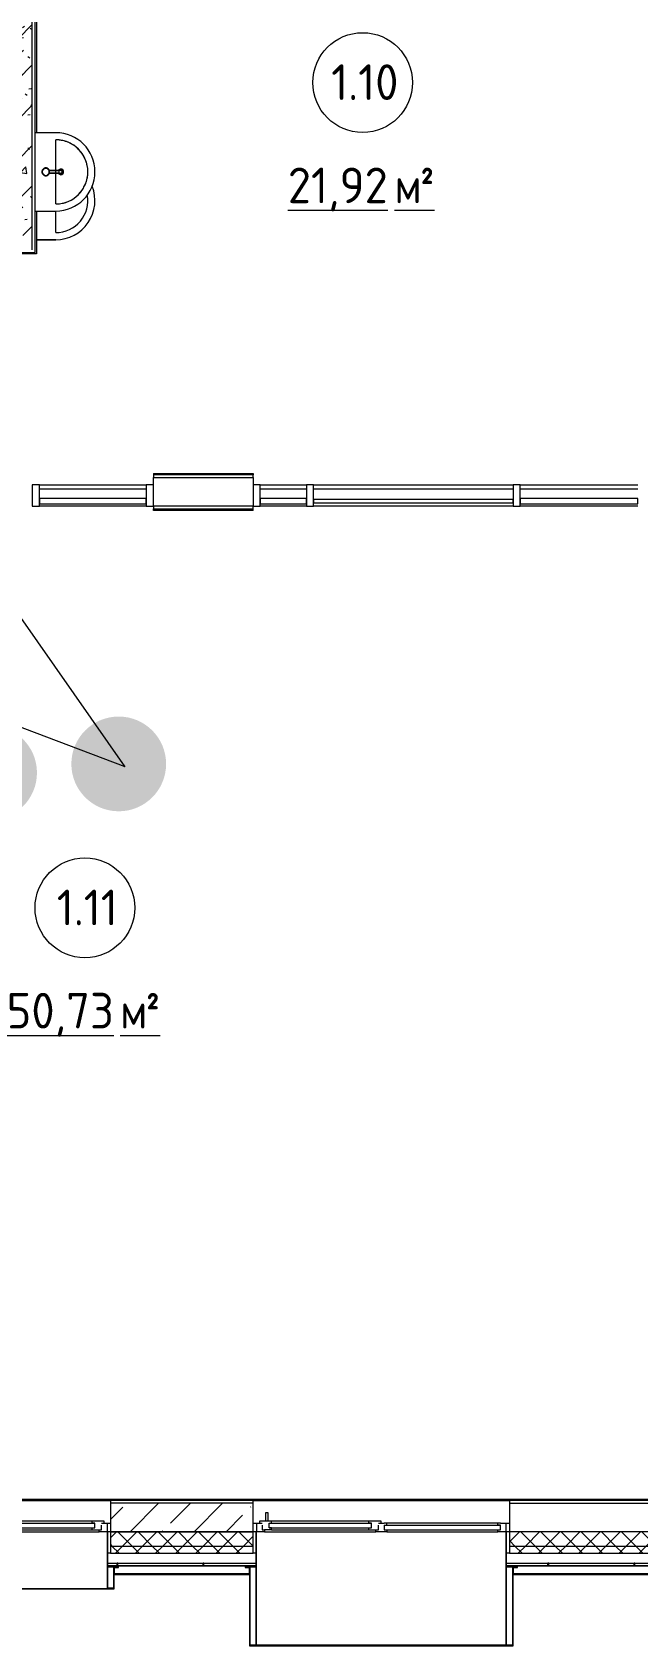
# Model space of a CAD drawing. Header units: millimetres. Extents: x -584918 to 2941280, y 3000189 to 4229862.
# Drawn here: x 190182 to 194432, y 3650131 to 3661457 of the extents above; entities that cross this region are included whole.
import ezdxf

# ---------------------------------------------------------------- set-up
doc = ezdxf.new("R2010")
doc.units = ezdxf.units.MM
for name, color, linetype, lineweight in [('_ Окна', 7, 'Continuous', 0), ('Витраж', 7, 'Continuous', 0), ('Марки помещений', 7, 'Continuous', 0), ('Обобщенные модели', 7, 'Continuous', 0), ('Окна', 7, 'Continuous', 0), ('Панели витража', 7, 'Continuous', 0), ('Перекрытие', 7, 'Continuous', 0), ('Сантехника', 7, 'Continuous', 0), ('Стены', 7, 'Continuous', 0), ('Стены внутренние', 7, 'Continuous', 0), ('Стены наружные', 7, 'Continuous', 0), ('Стены несущие', 7, 'Continuous', 0), ('Стены отделка', 7, 'Continuous', 0), ('Стены перегородки', 7, 'Continuous', 0), ('Стены штриховка', 7, 'Continuous', 0), ('экспертиза ДУ', 1, 'Continuous', 0), ('экспертиза ДУ пояснения', 6, 'Continuous', 0), ('экспертиза условные обозначения', 1, 'Continuous', 0)]:
    doc.layers.add(name, color=color, linetype=linetype, lineweight=lineweight)
doc.styles.add('GOST Common_2', font='', dxfattribs={"height": 500})
doc.styles.add('GOST Common_3', font='', dxfattribs={"width": 0.9, "height": 500})
doc.styles.get('GOST Common_2').set_extended_font_data('GOST Common')
doc.styles.get('GOST Common_3').set_extended_font_data('GOST Common')
pattern_1 = [(45, (192051.36, 3643581.3), (-235.732, 235.732), []), (45, (192208.5, 3643581.3), (-235.732, 235.732), [])]
pattern_2 = [(45, (192051.36, 3643581.32), (-70.7107, 70.7107), []), (135, (192051.36, 3643581.32), (-70.7107, -70.7107), [])]

# ---------------------------------------------------------------- blocks, each defined once
blk = doc.blocks.new('ADSK_Умывальник_Полукруглый_Керамический_ГОСТ30493-96 - 2-ой величины-1137962-АР Этаж 01')
at = {"layer": 'Сантехника', "color": 9, "true_color": 0xe1b7aa}
for p, q in [((-1704, 17171), (-1849, 17171)), ((-1704, 16906), (-1704, 17121)), ((-1704, 16671), (-1704, 16886)), ((-1849, 16621), (-1704, 16621))]:
    blk.add_line(p, q, dxfattribs=at)
at = {"layer": 'Сантехника', "color": 9, "true_color": 0xe1b7aa, "flags": 128}
blk.add_lwpolyline([(-1704, 16671), (-1695, 16671), (-1686, 16671), (-1677, 16672), (-1668, 16673), (-1659, 16675), (-1651, 16677), (-1642, 16679), (-1633, 16682), (-1625, 16685), (-1616, 16688), (-1608, 16692), (-1600, 16696), (-1592, 16700), (-1585, 16705), (-1577, 16710), (-1570, 16715), (-1563, 16721), (-1556, 16726), (-1549, 16733), (-1543, 16739), (-1537, 16745), (-1531, 16752), (-1525, 16759), (-1520, 16767), (-1515, 16774), (-1510, 16782), (-1506, 16790), (-1502, 16798), (-1498, 16806), (-1494, 16814), (-1491, 16823), (-1489, 16831), (-1486, 16840), (-1484, 16849), (-1482, 16857), (-1481, 16866), (-1480, 16875), (-1479, 16884), (-1479, 16893), (-1479, 16902), (-1480, 16911), (-1480, 16920), (-1482, 16929), (-1483, 16938), (-1485, 16947), (-1487, 16955), (-1490, 16964), (-1493, 16973), (-1496, 16981), (-1500, 16989), (-1503, 16997), (-1508, 17005), (-1512, 17013), (-1517, 17021), (-1522, 17028), (-1528, 17035), (-1533, 17042), (-1539, 17049), (-1546, 17055), (-1552, 17062), (-1559, 17067), (-1566, 17073), (-1573, 17079), (-1580, 17084), (-1588, 17088), (-1596, 17093), (-1604, 17097), (-1612, 17101), (-1620, 17104), (-1629, 17108), (-1637, 17110), (-1646, 17113), (-1655, 17115), (-1663, 17117), (-1672, 17118), (-1681, 17119), (-1690, 17120), (-1699, 17121), (-1704, 17121)], dxfattribs=at)
at = {"layer": 'Сантехника', "color": 9, "true_color": 0xe1b7aa}
for centre, radius, start, end in [((-1704, 16896), 275, 270, 90), ((-1704, 16896), 225, 270, 90), ((-1669, 16896), 20, 90, 150), ((-1669, 16896), 20, 210, 270), ((-1669, 16896), 20, 270, 90)]:
    blk.add_arc(centre, radius, start, end, dxfattribs=at)
blk = doc.blocks.new('ADSK_Смеситель_ГОСТ25809-96 - Для умывальника_Однорукояточный-V130-АР Этаж 01')
at = {"layer": 'Сантехника', "color": 253, "true_color": 0xaaaaaa}
for p, q in [((-1704, 16902), (-1750, 16902)), ((-1750, 16890), (-1704, 16890)), ((-1691, 16906), (-1749, 16906)), ((-1749, 16886), (-1691, 16886)), ((-1683, 16902), (-1704, 16902)), ((-1704, 16891), (-1704, 16901)), ((-1704, 16890), (-1683, 16890)), ((-1668, 16906), (-1691, 16906)), ((-1691, 16886), (-1668, 16886)), ((-1683, 16901), (-1683, 16902)), ((-1683, 16902), (-1683, 16901)), ((-1683, 16901), (-1683, 16891)), ((-1683, 16891), (-1683, 16890)), ((-1683, 16890), (-1683, 16891)), ((-1664, 16906), (-1668, 16906)), ((-1668, 16886), (-1664, 16886))]:
    blk.add_line(p, q, dxfattribs=at)
for radius, start, end in [(27.5, 90, 270), (27.5, 173.3116, 186.6875), (27.5, 135, 168.0226), (27.5, 191.9767, 225), (24.5, 90, 270), (27.5, 113.3113, 126.6872), (27.5, 90, 108.0223), (27.5, 71.9777, 90), (27.5, 11.0769, 90), (24.5, 270, 90), (27.5, 270, 348.9224), (27.5, 53.3128, 66.6887), (27.5, 32.4658, 45), (27.5, 315, 327.5342), (27.5, 11.9774, 30), (24.5, 10.2298, 15), (24.5, 10.2298, 15), (24.5, 345, 349.7702), (24.5, 345, 349.7702), (27.5, 330, 348.0233), (27.5, 233.3119, 246.6878), (27.5, 251.9769, 270), (27.5, 270, 288.0231), (27.5, 293.3122, 306.6881)]:
    blk.add_arc((-1774, 16896), radius, start, end, dxfattribs=at)
for start_param, end_param in [(4.712389, 6.222276), (3.202502, 4.712389)]:
    blk.add_ellipse((-1664, 16896), major_axis=(0, 10), ratio=0.965926, start_param=start_param, end_param=end_param, dxfattribs=at)
for points, knots in [([(-1750, 16900), (-1750, 16900), (-1750, 16901), (-1750, 16901), (-1750, 16902), (-1750, 16902), (-1751, 16902)], [0.13888889, 0.13888889, 0.13888889, 0.13888889, 0.16666667, 0.19444444, 0.20833333, 0.22222222, 0.22222222, 0.22222222, 0.22222222]), ([(-1751, 16889), (-1751, 16889), (-1750, 16889), (-1750, 16890), (-1750, 16890), (-1750, 16891), (-1750, 16891)], [0.77430556, 0.77430556, 0.77430556, 0.77430556, 0.78298611, 0.79166667, 0.82638889, 0.86111111, 0.86111111, 0.86111111, 0.86111111]), ([(-1704, 16902), (-1704, 16902), (-1704, 16902), (-1704, 16901), (-1704, 16901), (-1704, 16901), (-1704, 16901), (-1704, 16901)], [0, 0, 0, 0, 0.166667, 0.333333, 0.5, 0.666667, 1, 1, 1, 1]), ([(-1703, 16890), (-1703, 16890), (-1703, 16890), (-1703, 16890), (-1703, 16890), (-1703, 16890), (-1703, 16890), (-1703, 16891)], [0, 0, 0, 0, 0.166667, 0.333333, 0.5, 0.666667, 1, 1, 1, 1]), ([(-1694, 16891), (-1694, 16889), (-1693, 16887), (-1692, 16886), (-1691, 16886), (-1691, 16886)], [0.1666667, 0.1666667, 0.1666667, 0.1666667, 0.3333333, 0.4166667, 0.5, 0.5, 0.5, 0.5]), ([(-1668, 16906), (-1668, 16906), (-1668, 16906), (-1667, 16906), (-1667, 16905), (-1666, 16905), (-1666, 16905), (-1665, 16905), (-1665, 16905), (-1664, 16904), (-1664, 16904), (-1664, 16903), (-1663, 16903), (-1663, 16902), (-1662, 16902), (-1662, 16901), (-1661, 16899), (-1661, 16898), (-1661, 16896), (-1661, 16896)], [0.5, 0.5, 0.5, 0.5, 0.5208333, 0.5416667, 0.5625, 0.5833333, 0.6041667, 0.625, 0.6458333, 0.6666667, 0.6875, 0.7083333, 0.75, 0.7708333, 0.7916667, 0.8333333, 0.875, 0.9166667, 1, 1, 1, 1]), ([(-1661, 16896), (-1661, 16895), (-1661, 16893), (-1661, 16892), (-1662, 16891), (-1662, 16890), (-1663, 16889), (-1663, 16888), (-1664, 16888), (-1664, 16887), (-1665, 16887), (-1665, 16886), (-1666, 16886), (-1666, 16886), (-1667, 16886), (-1667, 16886), (-1668, 16886), (-1668, 16886), (-1668, 16886)], [0, 0, 0, 0, 0.0833333, 0.125, 0.1666667, 0.2083333, 0.2291667, 0.25, 0.2916667, 0.3333333, 0.3541667, 0.375, 0.3958333, 0.4166667, 0.4375, 0.4583333, 0.4791667, 0.5, 0.5, 0.5, 0.5])]:
    blk.add_open_spline(points, degree=3, knots=knots, dxfattribs=at)
for points in [[(-1749, 16901), (-1749, 16901), (-1749, 16901), (-1749, 16901), (-1750, 16901), (-1750, 16901), (-1750, 16902), (-1750, 16902)], [(-1750, 16890), (-1750, 16890), (-1750, 16890), (-1750, 16890), (-1749, 16890), (-1749, 16890), (-1749, 16891), (-1749, 16891)], [(-1749, 16902), (-1749, 16902), (-1749, 16902), (-1749, 16902)], [(-1749, 16891), (-1749, 16892), (-1749, 16896), (-1749, 16899), (-1749, 16901)], [(-1749, 16890), (-1749, 16890), (-1749, 16890), (-1749, 16890), (-1749, 16890)], [(-1704, 16891), (-1704, 16890), (-1704, 16890), (-1704, 16890), (-1704, 16890), (-1704, 16890)], [(-1703, 16901), (-1703, 16901), (-1703, 16901), (-1703, 16902), (-1703, 16902), (-1703, 16902)], [(-1691, 16906), (-1691, 16906), (-1692, 16905), (-1693, 16904), (-1694, 16903), (-1694, 16901), (-1694, 16901)]]:
    blk.add_open_spline(points, degree=3, dxfattribs=at)
blk = doc.blocks.new('ADSK_СифонБутылочный_ГОСТ23289-94 - Для умывальника_Вертикальный выпуск_DN40-1137964-АР Этаж 01')
at = {"layer": 'Сантехника', "color": 253, "true_color": 0xaaaaaa}
for start, end in [(79.4516, 159.5775), (257.2111, 336.8098)]:
    blk.add_arc((0, 0), 13.3, start, end, dxfattribs=at)
blk = doc.blocks.new('ВК_Домодедово_rvt-1-АР Этаж 01')
at = {"layer": 'Сантехника', "color": 253, "lineweight": 9, "true_color": 0xaaaaaa}
for name in ['ADSK_Умывальник_Полукруглый_Керамический_ГОСТ30493-96 - 2-ой величины-1137962-АР Этаж 01', 'ADSK_Смеситель_ГОСТ25809-96 - Для умывальника_Однорукояточный-V130-АР Этаж 01']:
    blk.add_blockref(name, (0, 0), dxfattribs=at)
at = {"layer": 'Сантехника', "color": 253, "lineweight": 9, "true_color": 0xaaaaaa, "rotation": 149.9999999999594}
blk.add_blockref('ADSK_СифонБутылочный_ГОСТ23289-94 - Для умывальника_Вертикальный выпуск_DN40-1137964-АР Этаж 01', (-1669, 16896), dxfattribs=at)
blk = doc.blocks.new('Системная панель - Cтеклопакет Двухкамерный_36 мм-7512020-АР Этаж 01')
at = {"layer": 'Панели витража', "lineweight": 18}
for p, q in [((162, 18), (-162, 18)), ((-162, 18), (-162, -18)), ((162, -18), (162, 18)), ((-162, -18), (162, -18))]:
    blk.add_line(p, q, dxfattribs=at)
blk = doc.blocks.new('Прямоугольный импост - 50х120 мм _горизонтальный импост витража_-7512009-АР Этаж 01')
at = {"layer": 'Витраж'}
blk.add_line((56, 14669), (-269, 14669), dxfattribs=at)
blk = doc.blocks.new('Прямоугольный импост - 50х120 мм _горизонтальный импост витража_-7513030-АР Этаж 01')
at = {"layer": 'Витраж'}
blk.add_line((2381, 14669), (1556, 14669), dxfattribs=at)
blk = doc.blocks.new('Прямоугольный импост - 50х150 мм-7511829-АР Этаж 01')
at = {"layer": 'Витраж', "lineweight": 18}
for p, q in [((-25, 35), (25, 35)), ((-25, -115), (-25, 35)), ((25, 35), (25, -115)), ((25, -115), (-25, -115))]:
    blk.add_line(p, q, dxfattribs=at)
blk = doc.blocks.new('Системная панель - Cтеклопакет Двухкамерный_36 мм-7513032-АР Этаж 01')
at = {"layer": 'Панели витража', "lineweight": 18}
for p, q in [((413, 18), (-413, 18)), ((-413, 18), (-413, -18)), ((413, -18), (413, 18)), ((-413, -18), (413, -18))]:
    blk.add_line(p, q, dxfattribs=at)
blk = doc.blocks.new('Прямоугольный импост - 50х150 мм-7511842-АР Этаж 01')
at = {"layer": 'Витраж', "lineweight": 18}
for p, q in [((0, 35), (-50, 35)), ((-50, 35), (-50, -115)), ((0, -115), (0, 35)), ((-50, -115), (0, -115))]:
    blk.add_line(p, q, dxfattribs=at)
blk = doc.blocks.new('Системная панель - Cтеклопакет Двухкамерный_36 мм-7512026-АР Этаж 01')
at = {"layer": 'Панели витража', "lineweight": 18}
for p, q in [((375, 18), (-375, 18)), ((-375, 18), (-375, -18)), ((375, -18), (375, 18)), ((-375, -18), (375, -18))]:
    blk.add_line(p, q, dxfattribs=at)
blk = doc.blocks.new('Прямоугольный импост - 50х120 мм _горизонтальный импост витража_-7512018-АР Этаж 01')
at = {"layer": 'Витраж'}
blk.add_line((-1069, 14669), (-1819, 14669), dxfattribs=at)
blk = doc.blocks.new('Прямоугольный импост - 50х150 мм-7511836-АР Этаж 01')
at = {"layer": 'Витраж', "lineweight": 18}
for p, q in [((-50, 35), (0, 35)), ((-50, -115), (-50, 35)), ((0, 35), (0, -115)), ((0, -115), (-50, -115))]:
    blk.add_line(p, q, dxfattribs=at)
blk = doc.blocks.new('Системная панель - Cтеклопакет Однокамерный_25 мм-7757014-АР Этаж 01')
at = {"layer": 'Панели витража', "lineweight": 18}
for p, q in [((700, 12.5), (-700, 12.5)), ((-700, 12.5), (-700, -12.5)), ((700, -12.5), (700, 12.5)), ((-700, -12.5), (700, -12.5))]:
    blk.add_line(p, q, dxfattribs=at)
blk = doc.blocks.new('Прямоугольный импост - 50х120 мм _горизонтальный импост витража_-7512015-АР Этаж 01')
at = {"layer": 'Витраж'}
blk.add_line((1506, 14669), (106, 14669), dxfattribs=at)
blk = doc.blocks.new('ASVP_2D_Раковина - Раковина 550х420-V217-АР Этаж 01')
at = {"layer": 'Сантехника'}
for p, q in [((116, 155), (-35, 155)), ((166, 20), (166, 155)), ((166, 155), (166, 20))]:
    blk.add_line(p, q, dxfattribs=at)
for radius, start, end in [(275, 360, 111.7297), (275, 360, 111.5777), (225, 0, 100.172)]:
    blk.add_arc((-109, 155), radius, start, end, dxfattribs=at)
blk = doc.blocks.new('Окно_ПВХ_1Створка_1Фрамуга-верх - ОП_2100_h_х1150_1ст1фр-7962699-АР Этаж 01')
at = {"layer": '_ Окна'}
for p, q in [((-600, -40), (-537, -40)), ((-600, -100), (-600, -40)), ((-519, -100), (-600, -100)), ((-575, -40), (-575, -100)), ((-555, -26), (-555, -40)), ((-470, -26), (-555, -26)), ((-537, -54), (-537, -86)), ((-537, -86), (-519, -86)), ((-519, -86), (-519, -100)), ((-470, -86), (-519, -86)), ((-488, -40), (-470, -40)), ((-488, -72), (-488, -40)), ((-488, -40), (488, -40)), ((-470, -72), (-488, -72)), ((-488, -72), (488, -72)), ((-470, -40), (-470, -26)), ((-470, -86), (-470, -72)), ((555, -26), (470, -26)), ((470, -40), (470, -26)), ((488, -40), (470, -40)), ((470, -72), (488, -72)), ((470, -86), (470, -72)), ((470, -86), (519, -86)), ((488, -72), (488, -40)), ((519, -86), (537, -86)), ((519, -100), (519, -86)), ((600, -100), (519, -100)), ((537, -40), (600, -40)), ((537, -86), (537, -54)), ((555, -40), (555, -26)), ((575, -40), (575, -100)), ((600, -40), (600, -100))]:
    blk.add_line(p, q, dxfattribs=at)
at = {"layer": 'Окна'}
for p, q in [((-494, 34), (-514, 34)), ((-514, 34), (-514, -26)), ((-494, -26), (-494, 34)), ((-519, -100), (519, -100)), ((470, -26), (-470, -26)), ((-470, -86), (470, -86))]:
    blk.add_line(p, q, dxfattribs=at)
blk = doc.blocks.new('Окно_ПВХ_2Створки_1Фрамуга-верх - ОП_2100_h_х1750_2ст1фр-7975843-АР Этаж 01')
at = {"layer": '_ Окна'}
for p, q in [((-900, -40), (-837, -40)), ((-900, -100), (-900, -40)), ((-819, -100), (-900, -100)), ((-875, -40), (-875, -100)), ((-855, -26), (-855, -40)), ((-770, -26), (-855, -26)), ((-837, -54), (-837, -86)), ((-837, -86), (-819, -86)), ((-819, -86), (-819, -100)), ((-770, -86), (-819, -86)), ((-788, -40), (-770, -40)), ((-788, -72), (-788, -40)), ((-788, -40), (-69, -40)), ((-770, -72), (-788, -72)), ((-788, -72), (-69, -72)), ((-770, -40), (-770, -26)), ((-770, -86), (-770, -72)), ((-2, -26), (-87, -26)), ((-87, -40), (-87, -26)), ((-69, -40), (-87, -40)), ((-87, -72), (-69, -72)), ((-87, -86), (-87, -72)), ((-87, -86), (-38, -86)), ((-69, -72), (-69, -40)), ((-38, -86), (-20, -86)), ((-38, -100), (-38, -86)), ((38, -100), (-38, -100)), ((-20, -40), (20, -40)), ((-20, -86), (-20, -54)), ((-2, -40), (-2, -26)), ((38, -40), (20, -40)), ((20, -54), (20, -86)), ((20, -54), (837, -54)), ((20, -54), (38, -54)), ((20, -86), (38, -86)), ((38, -54), (38, -40)), ((38, -86), (38, -100)), ((38, -86), (819, -86)), ((837, -40), (819, -40)), ((819, -54), (819, -40)), ((837, -54), (819, -54)), ((819, -86), (837, -86)), ((819, -100), (819, -86)), ((900, -100), (819, -100)), ((837, -40), (900, -40)), ((837, -86), (837, -54)), ((875, -40), (875, -100)), ((900, -40), (900, -100))]:
    blk.add_line(p, q, dxfattribs=at)
at = {"layer": 'Окна'}
for p, q in [((-794, 34), (-814, 34)), ((-814, 34), (-814, -26)), ((-794, -26), (-794, 34)), ((-819, -100), (-38, -100)), ((-87, -26), (-770, -26)), ((-770, -86), (-87, -86)), ((819, -40), (38, -40)), ((38, -100), (819, -100))]:
    blk.add_line(p, q, dxfattribs=at)
blk = doc.blocks.new('Откос с зашивкой _верх_низ_ - Откос-V220-АР Этаж 01')
at = {"layer": 'Обобщенные модели'}
for p, q in [((-625, 100), (-625, -50)), ((-575, 100), (-625, 100)), ((-620, -55), (-620, 95)), ((-620, 95), (-575, 95)), ((-580, 100), (-580, -300)), ((-575, 100), (-580, 100)), ((575, 100), (-575, 100)), ((-575, -300), (-575, 100)), ((-575, 95), (-575, 100)), ((-575, 100), (575, 100)), ((580, 100), (575, 100)), ((575, 100), (575, -300)), ((625, 100), (575, 100)), ((575, 100), (575, 95)), ((575, 95), (620, 95)), ((580, -300), (580, 100)), ((620, 95), (620, -55)), ((625, -50), (625, 100)), ((-625, -50), (-655, -50)), ((-655, -50), (-655, -55)), ((-655, -55), (-620, -55)), ((-580, -55), (-620, -55)), ((620, -55), (580, -55)), ((620, -55), (655, -55)), ((655, -50), (625, -50)), ((655, -55), (655, -50))]:
    blk.add_line(p, q, dxfattribs=at)
blk = doc.blocks.new('Откос с зашивкой _верх_низ_ - Откос-7944805-АР Этаж 01')
at = {"layer": 'Обобщенные модели'}
for p, q in [((-925, 500), (-925, -50)), ((-875, 500), (-925, 500)), ((-920, -55), (-920, 495)), ((-920, 495), (-875, 495)), ((-880, 500), (-880, -300)), ((-875, 500), (-880, 500)), ((875, 500), (-875, 500)), ((-875, -300), (-875, 500)), ((-875, 495), (-875, 500)), ((-875, 500), (875, 500)), ((-875, 495), (875, 495)), ((880, 500), (875, 500)), ((875, 500), (875, -300)), ((925, 500), (875, 500)), ((875, 500), (875, 495)), ((875, 495), (920, 495)), ((880, -300), (880, 500)), ((920, 495), (920, -55)), ((925, -50), (925, 500)), ((-925, -50), (-955, -50)), ((-955, -50), (-955, -55)), ((-955, -55), (-920, -55)), ((-880, -55), (-920, -55)), ((920, -55), (880, -55)), ((920, -55), (955, -55)), ((955, -50), (925, -50)), ((955, -55), (955, -50))]:
    blk.add_line(p, q, dxfattribs=at)
blk = doc.blocks.new('Прямоугольный импост - 5х20 мм  _зазор керамогранита цоколя_-7684918-АР Этаж 01')
at = {"layer": 'Витраж'}
for p, q in [((-2.5, -10), (-2.5, 10)), ((-2.5, 10), (2.5, 10)), ((2.5, 10), (2.5, -10)), ((2.5, -10), (-2.5, -10))]:
    blk.add_line(p, q, dxfattribs=at)
blk = doc.blocks.new('ASVP_Марка_Помещение_ДваЗначения - Номер Площадь-685795-АР Этаж 01')
at = {"layer": 'Марки помещений'}
blk.add_circle((0, 0), 3.5, dxfattribs=at)

msp = doc.modelspace()

# ---------------------------------------------------------------- hatches: boundary and pattern name
at = {"layer": 'Стены внутренние'}
h = msp.add_hatch(dxfattribs=at)
h.set_pattern_fill('FP_1', color=256, style=0, pattern_type=2)
h.set_pattern_definition([(45, (192051.36, 3643581.32), (-141.4214, 141.4214), [])])
h.paths.add_polyline_path([(190182.26, 3660030.649), (190182.26, 3664602.013), (190082.26, 3664642.312), (190082.26, 3660030.649), (190129.135, 3660030.649)])
h = msp.add_hatch(dxfattribs=at)
h.set_pattern_fill('FP_2', color=256, style=0, pattern_type=2)
h.set_pattern_definition([(50, (192051.36, 3643581.32), (364.368, -31.8783), [38.1, -419.1]), (355, (192051.36, 3643581.3), (-70.486, 382.113), [30.48, -335.28]), (100.451, (192081.73, 3643578.66), (293.885, 350.2334), [32.38, -356.18]), (46.184, (192051.36, 3643682.9), (542.1585, -84.086), [57.15, -628.65]), (96.636, (192096.54, 3643675.9), (474.805, 494.855), [48.57, -534.27]), (351.184, (192051.36, 3643682.9), (474.81, 494.85), [45.72, -502.92]), (21, (192102.16, 3643657.52), (303.2285, -204.5305), [38.1, -419.1]), (326, (192102.16, 3643657.5), (123.604, 368.376), [30.48, -335.28]), (71.451, (192127.43, 3643640.47), (426.834, 163.843), [32.38, -356.18]), (37.5, (192051.36, 3643581.32), (6.17665, 169.11015), [16.764, -314.452, 16.764, -323.596, -336.55]), (37.5, (192051.36, 3643581.32), (6.17665, 169.11015), [-671.576, 16.764, -319.786]), (7.5, (192051.36, 3643581.32), (133.6389, 200.3615), [16.764, -177.292, 16.764, -306.832, -128.27]), (7.5, (192051.36, 3643581.32), (133.6389, 200.3615), [-517.652, 16.764, -111.506]), (327.5, (191938.08, 3643581.32), (271.1818, -11.4584), [16.764, -110.236, 16.764, -379.476, -525.78]), (327.5, (191938.08, 3643581.32), (271.1818, -11.4584), [-523.24, 16.764, -509.016]), (317.5, (191887.28, 3643581.32), (296.2585, 50.8528), [16.764, -148.336, 16.764, -246.38, -373.38]), (317.5, (191887.28, 3643581.32), (296.2585, 50.8528), [-428.244, 16.764, -356.616])])
h.paths.add_polyline_path([(190182.26, 3660030.649), (190182.26, 3664602.013), (190082.26, 3664642.312), (190082.26, 3660030.649), (190129.135, 3660030.649)])
h = msp.add_hatch(dxfattribs=at)
h.set_pattern_fill('FP_30', color=256, style=0, pattern_type=2)
h.set_pattern_definition([(45, (192051.36, 3643581.32), (-224.506, 224.506), []), (45, (192275.87, 3643581.32), (-224.506, 224.506), [396.875, -79.375, 3.353, -76.022])])
h.paths.add_polyline_path([(188932.26, 3650930.649), (189532.26, 3650930.649), (189532.26, 3651130.649), (188932.26, 3651130.649), (188932.26, 3650944.649)])
h.paths.add_polyline_path([(191116.896, 3650930.649), (191732.26, 3650930.649), (191732.26, 3651130.649), (190732.26, 3651130.649), (190732.26, 3650930.649)])
at = {"layer": 'Стены наружные'}
h = msp.add_hatch(dxfattribs=at)
h.set_pattern_fill('FP_57', color=256, style=0, pattern_type=2)
h.set_pattern_definition(pattern_2)
h.paths.add_polyline_path([(193532.26, 3650830.649), (194732.26, 3650830.649), (194732.26, 3650930.649), (193532.26, 3650930.649)])
h.paths.add_polyline_path([(181785.05, 3650830.649), (182182.26, 3650830.649), (182182.26, 3650930.649), (181032.26, 3650930.649), (181032.26, 3650830.649), (181132.26, 3650830.649)])
h.paths.add_polyline_path([(188932.26, 3650830.649), (189532.26, 3650830.649), (189532.26, 3650930.649), (188932.26, 3650930.649)])
h.paths.add_polyline_path([(183402.26, 3650830.649), (184582.26, 3650830.649), (184582.26, 3650930.649), (183382.26, 3650930.649), (183382.26, 3650830.649)])
h.paths.add_polyline_path([(191732.26, 3650830.649), (191732.26, 3650930.649), (190732.26, 3650930.649), (190732.26, 3650830.649), (191712.26, 3650830.649)])
h.paths.add_polyline_path([(186402.26, 3650830.649), (187932.26, 3650830.649), (187932.26, 3650930.649), (186382.26, 3650930.649), (186382.26, 3650830.649)])
h = msp.add_hatch(dxfattribs=at)
h.set_pattern_fill('FP_57', color=256, style=0, pattern_type=2)
h.set_pattern_definition(pattern_2)
h.paths.add_polyline_path([(194489.43, 3650780.649), (194832.26, 3650780.649), (194832.26, 3650830.649), (193532.26, 3650830.649), (193532.26, 3650780.649), (193916.45, 3650780.649)])
h.paths.add_polyline_path([(186407.26, 3650780.649), (187932.26, 3650780.649), (187932.26, 3650830.649), (186382.26, 3650830.649), (186382.26, 3650780.649), (186402.26, 3650780.649)])
h.paths.add_polyline_path([(188957.26, 3650780.649), (189532.26, 3650780.649), (189532.26, 3650830.649), (188932.26, 3650830.649), (188932.26, 3650780.649), (188952.26, 3650780.649)])
h.paths.add_polyline_path([(190757.26, 3650780.649), (191732.26, 3650780.649), (191732.26, 3650830.649), (190732.26, 3650830.649), (190732.26, 3650780.649), (190752.26, 3650780.649)])
h.paths.add_polyline_path([(184562.26, 3650780.649), (184582.26, 3650780.649), (184582.26, 3650830.649), (183382.26, 3650830.649), (183382.26, 3650780.649), (184557.26, 3650780.649)])
h.paths.add_polyline_path([(182162.26, 3650780.649), (182182.26, 3650780.649), (182182.26, 3650830.649), (180982.26, 3650830.649), (180982.26, 3650780.649), (182157.26, 3650780.649)])
h = msp.add_hatch(dxfattribs=at)
h.set_pattern_fill('FP_6', color=256, style=0, pattern_type=2)
h.set_pattern_definition(pattern_1)
h.paths.add_polyline_path([(191116.896, 3650630.649), (191707.26, 3650630.649), (191707.26, 3650638.649), (190757.26, 3650638.649), (190757.26, 3650630.649)])
h = msp.add_hatch(dxfattribs=at)
h.set_pattern_fill('FP_6', color=256, style=0, pattern_type=2)
h.set_pattern_definition(pattern_1)
h.paths.add_polyline_path([(193557.26, 3650630.649), (194232.26, 3650630.649), (194232.26, 3650638.649), (193557.26, 3650638.649)])
h = msp.add_hatch(dxfattribs=at)
h.set_pattern_fill('FP_6', color=256, style=0, pattern_type=2)
h.set_pattern_definition(pattern_1)
h.paths.add_polyline_path([(195024.238, 3650630.649), (195024.26, 3650630.649), (195024.26, 3650638.649), (194232.26, 3650638.649), (194232.26, 3650630.649), (194974.26, 3650630.649)])
at = {"layer": 'экспертиза ДУ', "lineweight": 0}
h = msp.add_hatch(color=5, dxfattribs=at)
edge = h.paths.add_edge_path()
edge.add_arc((189882.695, 3656258.994), 332.544, 0, 360)
h = msp.add_hatch(color=30, dxfattribs=at)
edge = h.paths.add_edge_path()
edge.add_arc((190789.116, 3656320.952), 332.544, 0, 360)
at = {"layer": 'экспертиза условные обозначения'}
h = msp.add_hatch(dxfattribs=at)
h.set_pattern_fill('GRASS', color=3, scale=24)
h.set_pattern_definition([(90, (151357.9, 3544478.35), (-431.0523, 431.0523), [114.3, -747.8046]), (45, (151357.9, 3544478.35), (-431.0523, 431.0523), [114.3, -495.3]), (135, (151357.9, 3544478.35), (-431.0523, -431.0523), [114.3, -495.3])])
edge = h.paths.add_edge_path()
edge.add_line((191275.023, 3666425.751), (199307.782, 3663189.515))
edge.add_line((199307.782, 3663189.515), (201023.692, 3662498.029))
edge.add_line((201023.692, 3662498.029), (214294.534, 3657150.078))
edge.add_line((214294.534, 3657150.078), (213584.359, 3655387.792))
edge.add_line((213584.359, 3655387.792), (213584.359, 3653330.649))
edge.add_line((213584.359, 3653330.649), (212084.359, 3653330.649))
edge.add_line((212084.359, 3653330.649), (212084.359, 3655992.269))
edge.add_line((212084.359, 3655992.269), (207884.359, 3657684.807))
edge.add_line((207884.359, 3657684.807), (207884.359, 3657630.649))
edge.add_line((207884.359, 3657630.649), (206534.359, 3657630.649))
edge.add_line((206534.359, 3657630.649), (206534.359, 3658228.836))
edge.add_line((206534.359, 3658228.836), (205040.972, 3658830.649))
edge.add_line((205040.972, 3658830.649), (202859.184, 3658830.649))
edge.add_line((202859.184, 3658830.649), (202859.184, 3659708.335))
edge.add_line((202859.184, 3659708.335), (201294.061, 3660338.598))
edge.add_line((201294.061, 3660338.598), (198943.875, 3661282.016))
edge.add_arc((198634.359, 3660226.459), 1100, 73.6575304, 174.5648861)
edge.add_line((197539.305, 3660330.649), (194784.359, 3660330.649))
edge.add_line((194784.359, 3660330.649), (194784.359, 3662963.911))
edge.add_line((194784.359, 3662963.911), (190564.848, 3664663.465))
edge.add_line((190564.848, 3664663.465), (191275.023, 3666425.751))

# ---------------------------------------------------------------- linework, layer by layer
at = {"layer": 'Перекрытие'}
for p, q in [((190232.26, 3658280.649), (190982.26, 3658280.649)), ((191032.26, 3658280.649), (191032.26, 3658330.649)), ((191732.26, 3658330.649), (191732.26, 3658280.649)), ((191782.26, 3658280.649), (192107.26, 3658280.649)), ((192157.26, 3658280.649), (193557.26, 3658280.649)), ((193607.26, 3658280.649), (194432.26, 3658280.649)), ((190982.26, 3658130.649), (190232.26, 3658130.649)), ((192107.26, 3658130.649), (191782.26, 3658130.649)), ((193557.26, 3658130.649), (192157.26, 3658130.649)), ((194432.26, 3658130.649), (193607.26, 3658130.649))]:
    msp.add_line(p, q, dxfattribs=at)
at = {"layer": 'Стены'}
for p, q in [((190712.26, 3650710.649), (190777.26, 3650710.649)), ((190777.26, 3650690.649), (190712.26, 3650690.649)), ((190777.26, 3650690.649), (190777.26, 3650710.649)), ((190782.26, 3650710.649), (191382.26, 3650710.649)), ((190782.26, 3650690.649), (190782.26, 3650710.649)), ((191382.26, 3650690.649), (190782.26, 3650690.649)), ((191382.26, 3650690.649), (191382.26, 3650710.649)), ((191387.26, 3650710.649), (191752.26, 3650710.649)), ((191387.26, 3650690.649), (191387.26, 3650710.649)), ((191752.26, 3650690.649), (191387.26, 3650690.649)), ((193512.26, 3650710.649), (193802.26, 3650710.649)), ((193802.26, 3650690.649), (193512.26, 3650690.649)), ((193802.26, 3650690.649), (193802.26, 3650710.649)), ((193807.26, 3650710.649), (194407.26, 3650710.649)), ((193807.26, 3650690.649), (193807.26, 3650710.649)), ((194407.26, 3650690.649), (193807.26, 3650690.649)), ((194407.26, 3650690.649), (194407.26, 3650710.649)), ((194412.26, 3650710.649), (194952.26, 3650710.649)), ((194412.26, 3650690.649), (194412.26, 3650710.649)), ((194972.26, 3650690.649), (194412.26, 3650690.649))]:
    msp.add_line(p, q, dxfattribs=at)
at = {"layer": 'Стены внутренние'}
for p, q in [((190212.26, 3662800.649), (190212.26, 3660751.925)), ((190212.26, 3660201.925), (190212.26, 3659900.649)), ((190212.26, 3659900.649), (188912.26, 3659900.649)), ((191032.26, 3658360.649), (191732.26, 3658360.649)), ((191032.26, 3658360.649), (191032.26, 3658350.649)), ((191732.26, 3658360.649), (191732.26, 3658350.649)), ((191032.26, 3658100.649), (191032.26, 3658110.649)), ((191732.26, 3658100.649), (191032.26, 3658100.649)), ((191732.26, 3658100.649), (191732.26, 3658110.649)), ((187262.26, 3651160.649), (194502.26, 3651160.649)), ((189532.26, 3651150.649), (190732.26, 3651150.649)), ((191732.26, 3651150.649), (193532.26, 3651150.649)), ((193532.26, 3651130.649), (193532.26, 3650990.649))]:
    msp.add_line(p, q, dxfattribs=at)
at = {"layer": 'Стены наружные'}
for p, q in [((190732.26, 3650780.649), (190712.26, 3650780.649)), ((191752.26, 3650780.649), (191732.26, 3650780.649)), ((193532.26, 3650780.649), (193512.26, 3650780.649)), ((190712.26, 3650688.649), (190757.26, 3650688.649)), ((191707.26, 3650688.649), (191752.26, 3650688.649)), ((193512.26, 3650688.649), (193557.26, 3650688.649))]:
    msp.add_line(p, q, dxfattribs=at)
at = {"layer": 'Стены несущие'}
for p, q in [((190182.26, 3659930.649), (190182.26, 3662830.649)), ((190732.26, 3651130.649), (190732.26, 3650990.649)), ((191732.26, 3651130.649), (190732.26, 3651130.649)), ((191732.26, 3650990.649), (191732.26, 3651130.649)), ((190732.26, 3650930.649), (191732.26, 3650930.649)), ((191732.26, 3650930.649), (190732.26, 3650930.649))]:
    msp.add_line(p, q, dxfattribs=at)
at = {"layer": 'Стены отделка'}
for p, q in [((190202.26, 3659910.649), (190202.26, 3662810.649)), ((188902.26, 3659910.649), (190202.26, 3659910.649)), ((191732.26, 3658350.649), (191032.26, 3658350.649)), ((191032.26, 3658350.649), (191032.26, 3658330.649)), ((191032.26, 3658330.649), (191732.26, 3658330.649)), ((191732.26, 3658330.649), (191732.26, 3658350.649)), ((191732.26, 3658130.649), (191032.26, 3658130.649)), ((191032.26, 3658130.649), (191032.26, 3658110.649)), ((191732.26, 3658110.649), (191732.26, 3658130.649)), ((191032.26, 3658110.649), (191732.26, 3658110.649)), ((191732.26, 3651150.649), (190732.26, 3651150.649)), ((190732.26, 3651150.649), (190732.26, 3651130.649)), ((191732.26, 3651130.649), (191732.26, 3651150.649)), ((194512.26, 3651150.649), (193532.26, 3651150.649)), ((193532.26, 3651150.649), (193532.26, 3651130.649)), ((193532.26, 3651130.649), (194532.26, 3651130.649)), ((191707.26, 3650688.649), (190757.26, 3650688.649)), ((190757.26, 3650688.649), (190757.26, 3650630.649)), ((191707.26, 3650630.649), (191707.26, 3650688.649)), ((194974.26, 3650688.649), (193557.26, 3650688.649)), ((193557.26, 3650688.649), (193557.26, 3650630.649)), ((190757.26, 3650630.649), (191707.26, 3650630.649)), ((193557.26, 3650630.649), (195032.26, 3650630.649))]:
    msp.add_line(p, q, dxfattribs=at)
at = {"layer": 'Стены перегородки'}
for p, q in [((190732.26, 3650930.649), (190732.26, 3650780.649)), ((191732.26, 3650780.649), (191732.26, 3650930.649)), ((194732.26, 3650930.649), (193532.26, 3650930.649)), ((193532.26, 3650930.649), (193532.26, 3650780.649)), ((190732.26, 3650780.649), (191732.26, 3650780.649)), ((193532.26, 3650780.649), (194882.26, 3650780.649))]:
    msp.add_line(p, q, dxfattribs=at)
at = {"layer": 'Стены штриховка'}
for p, q in [((190732.26, 3650830.649), (191732.26, 3650830.649)), ((193532.26, 3650830.649), (194832.26, 3650830.649)), ((190757.26, 3650638.649), (191707.26, 3650638.649)), ((193557.26, 3650638.649), (195024.26, 3650638.649))]:
    msp.add_line(p, q, dxfattribs=at)
at = {"layer": 'экспертиза ДУ'}
msp.add_lwpolyline([(190835.323, 3656300.188), (123227.279, 3681908.128)], dxfattribs=at)
at = {"layer": 'экспертиза ДУ пояснения'}
msp.add_lwpolyline([(190835.323, 3656300.188), (152813.643, 3710722.104)], dxfattribs=at)

# ---------------------------------------------------------------- block references
msp.add_blockref('ВК_Домодедово_rvt-1-АР Этаж 01', (192051.361, 3643581.316))
at = {"layer": 'Витраж', "rotation": 180}
for p in [(190182.26, 3658165.649), (191732.26, 3658165.649)]:
    msp.add_blockref('Прямоугольный импост - 50х150 мм-7511842-АР Этаж 01', p, dxfattribs=at)
at = {"layer": 'Витраж'}
for name in ['Прямоугольный импост - 50х120 мм _горизонтальный импост витража_-7512018-АР Этаж 01', 'Прямоугольный импост - 50х120 мм _горизонтальный импост витража_-7512009-АР Этаж 01', 'Прямоугольный импост - 50х120 мм _горизонтальный импост витража_-7512015-АР Этаж 01', 'Прямоугольный импост - 50х120 мм _горизонтальный импост витража_-7513030-АР Этаж 01']:
    msp.add_blockref(name, (192051.361, 3643581.316), dxfattribs=at)
at = {"layer": 'Витраж', "extrusion": (0, 0, -1), "rotation": 180}
for name, p in [('Прямоугольный импост - 50х150 мм-7511836-АР Этаж 01', (-191032.26, 3658165.649)), ('Прямоугольный импост - 50х150 мм-7511829-АР Этаж 01', (-192132.26, 3658165.649)), ('Прямоугольный импост - 50х150 мм-7511829-АР Этаж 01', (-193582.26, 3658165.649))]:
    msp.add_blockref(name, p, dxfattribs=at)
at = {"layer": 'Витраж', "extrusion": (0, 0, -1)}
for p in [(-190779.76, 3650700.649), (-191384.76, 3650700.649), (-193804.76, 3650700.649), (-194409.76, 3650700.649)]:
    msp.add_blockref('Прямоугольный импост - 5х20 мм  _зазор керамогранита цоколя_-7684918-АР Этаж 01', p, dxfattribs=at)
at = {"layer": 'Марки помещений', "xscale": 99.99999999999993, "yscale": 99.99999999999993, "zscale": 99.99999999999993}
for p in [(192501.361, 3661104.212), (190551.738, 3655310.692)]:
    msp.add_blockref('ASVP_Марка_Помещение_ДваЗначения - Номер Площадь-685795-АР Этаж 01', p, dxfattribs=at)
at = {"layer": 'Обобщенные модели', "rotation": 180}
for name, p in [('Откос с зашивкой _верх_низ_ - Откос-V220-АР Этаж 01', (190132.26, 3650630.649)), ('Откос с зашивкой _верх_низ_ - Откос-7944805-АР Этаж 01', (192632.26, 3650630.649))]:
    msp.add_blockref(name, p, dxfattribs=at)
at = {"layer": 'Окна'}
for name, p in [('Окно_ПВХ_1Створка_1Фрамуга-верх - ОП_2100_h_х1150_1ст1фр-7962699-АР Этаж 01', (190132.26, 3651030.649)), ('Окно_ПВХ_2Створки_1Фрамуга-верх - ОП_2100_h_х1750_2ст1фр-7975843-АР Этаж 01', (192632.26, 3651030.649))]:
    msp.add_blockref(name, p, dxfattribs=at)
at = {"layer": 'Панели витража'}
for name, p in [('Системная панель - Cтеклопакет Двухкамерный_36 мм-7512026-АР Этаж 01', (190607.26, 3658165.649)), ('Системная панель - Cтеклопакет Двухкамерный_36 мм-7512020-АР Этаж 01', (191944.76, 3658165.649)), ('Системная панель - Cтеклопакет Однокамерный_25 мм-7757014-АР Этаж 01', (192857.26, 3658165.649)), ('Системная панель - Cтеклопакет Двухкамерный_36 мм-7513032-АР Этаж 01', (194019.76, 3658165.649))]:
    msp.add_blockref(name, p, dxfattribs=at)
at = {"layer": 'Сантехника', "rotation": 269.9999999999587}
msp.add_blockref('ASVP_2D_Раковина - Раковина 550х420-V217-АР Этаж 01', (190192.26, 3660166.575), dxfattribs=at)

# ---------------------------------------------------------------- texts
at = {"layer": 'Марки помещений', "char_height": 250, "attachment_point": 1}
for s, insert, width, style in [('1.10', (192280.404, 3661231.937), 548.35425, 'GOST Common_2'), ('\\L21,92 ', (191975.768, 3660507.406), 909.11362, 'GOST Common_2'), ('\\L\\fGOST Common|b0|i0|c238|p34|;\\W.9;\\L²', (192904.455, 3660507.406), 165.94931, 'GOST Common_3'), ('\\L\\fGOST Common|b0|i0|c204|p34|;\\W.9;\\Lм', (192725.861, 3660507.406), 216.45562, 'GOST Common_2'), ('1.11', (190354.181, 3655438.417), 490.63275, 'GOST Common_2'), ('\\L50,73 ', (190002.295, 3654713.887), 966.83512, 'GOST Common_2'), ('\\L\\fGOST Common|b0|i0|c204|p34|;\\W.9;\\Lм', (190800.014, 3654713.887), 216.45562, 'GOST Common_2'), ('\\L\\fGOST Common|b0|i0|c238|p34|;\\W.9;\\L²', (190978.607, 3654713.887), 165.94931, 'GOST Common_3')]:
    msp.add_mtext(s, dxfattribs=dict(at, insert=insert, width=width, style=style))

doc.saveas('drawing.dxf')
